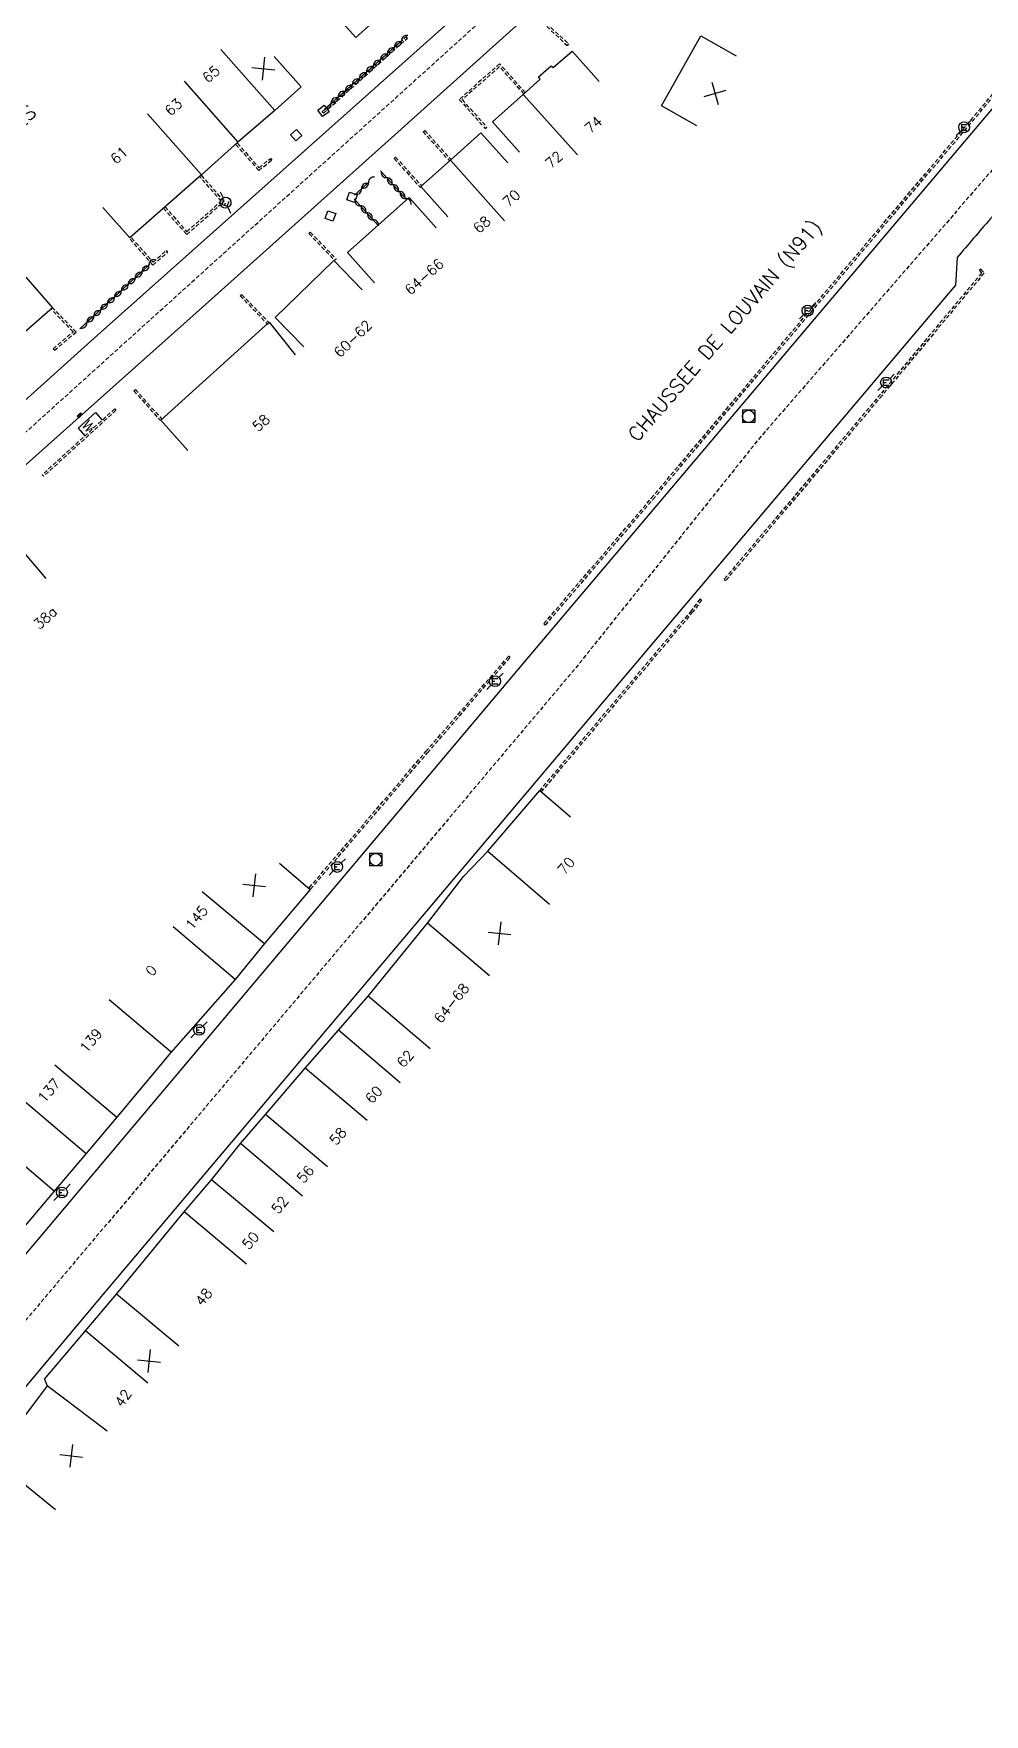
# Model space of a CAD drawing. Header units: millimetres. Extents: x 184999 to 186001, y 128999 to 130000.
# Drawn here: x 185673.7 to 185790.6, y 129186.1 to 129392.8 of the extents above; entities that cross this region are included whole.
import ezdxf
from ezdxf.enums import TextEntityAlignment as Align

# ---------------------------------------------------------------- set-up
doc = ezdxf.new("R2010")
doc.units = ezdxf.units.MM
doc.linetypes.add('DASHED', pattern=[0.75, 0.5, -0.25])
doc.layers.get('0').update_dxf_attribs({"linetype": 'CONTINUOUS'})
for name, color, linetype in [('W0001', 6, 'DASHED'), ('W0008', 7, 'CONTINUOUS'), ('W0100', 7, 'CONTINUOUS'), ('W0112', 1, 'DASHED'), ('W0310', 3, 'CONTINUOUS'), ('W0400', 7, 'CONTINUOUS'), ('W0420', 7, 'CONTINUOUS'), ('W0471', 7, 'CONTINUOUS'), ('W0984', 7, 'CONTINUOUS'), ('W0989', 7, 'CONTINUOUS'), ('W0991', 7, 'CONTINUOUS'), ('W1102', 7, 'CONTINUOUS')]:
    doc.layers.add(name, color=color, linetype=linetype)
doc.styles.get("Standard").update_dxf_attribs({"font": 'romans.shx', "width": 0.85})

# ---------------------------------------------------------------- blocks, each defined once
blk = doc.blocks.new('T471')
for p, q in [((-0.333334, 0.333334), (-0.333334, -0.333334)), ((-0.333334, 0.333334), (0.333334, 0.333334)), ((-0.333334, 0), (0, 0)), ((0.500001, 0.500001), (1.000002, 1.000002)), ((-0.500001, -0.500001), (-1.000002, -1.000002)), ((-0.333334, -0.333334), (0.333334, -0.333334))]:
    blk.add_line(p, q)
blk.add_ellipse((0, 0), major_axis=(0.471405, 0.471405), ratio=1, start_param=5.4977871438, end_param=11.780972451)
blk = doc.blocks.new('T420')
for p, q in [((0.75, 0.75), (-0.75, 0.75)), ((-0.75, 0.75), (-0.75, -0.75)), ((0.75, 0.75), (0.75, -0.75)), ((0.75, -0.75), (-0.75, -0.75))]:
    blk.add_line(p, q)
blk.add_ellipse((0, 0), major_axis=(-0.53, 0.53), ratio=1, start_param=3.926991, end_param=10.210176)
blk = doc.blocks.new('t112o')
at = {"color": 0, "linetype": 'Continuous'}
for p, q in [((-0.5, 0.5), (0.5, 0.5)), ((-0.5, -0.5), (-0.5, 0.5)), ((0.5, 0.5), (0.5, -0.5)), ((0.5, -0.5), (-0.5, -0.5))]:
    blk.add_line(p, q, dxfattribs=at)
blk = doc.blocks.new('T400')
for p, q in [((-0.15, 0.3), (0.15, 0.3)), ((-0.15, -0.25), (-0.15, 0.3)), ((-0.15, 0.15), (0.15, 0.15)), ((-0.15, 0), (0.15, 0)), ((0.15, 0.3), (0.15, -0.25)), ((-0.15, -0.15), (0.15, -0.15)), ((-0.15, -0.25), (-0.15, -0.3)), ((-0.15, -0.3), (0.15, -0.3)), ((0.15, -0.3), (0.15, -0.25))]:
    blk.add_line(p, q)
blk = doc.blocks.new('t991o')
at = {"color": 0, "linetype": 'Continuous'}
for p, q in [((-1, 1), (1, -1)), ((-1, -1), (1, 1))]:
    blk.add_line(p, q, dxfattribs=at)
blk = doc.blocks.new('t310o')
at = {"color": 0, "linetype": 'Continuous'}
for centre, start, end in [((-0.5, 0.38), 216.8699, 323.1304), ((0.5, -0.37), 36.8699, 143.1303)]:
    blk.add_arc(centre, 0.625, start, end, dxfattribs=at)

msp = doc.modelspace()

# ---------------------------------------------------------------- linework, layer by layer
at = {"layer": 'W0001', "flags": 128}
for points in [[(185664.17, 129336.1), (185729.8, 129395.39), (185734.94, 129403.06), (185735.52, 129412.28), (185734.3, 129417.18), (185728.77, 129429.84), (185725.3, 129439.32), (185724.27, 129450.62), (185723.72, 129456.71)], [(185826.91, 129419.88), (185819.34, 129408.14), (185802.43, 129388.49), (185763, 129343.12), (185740.4, 129314.86), (185666.92, 129227.72), (185617.96, 129169.59), (185599.76, 129148.68), (185585.71, 129136.23), (185555.59, 129115.94)]]:
    msp.add_lwpolyline(points, dxfattribs=at)
at = {"layer": 'W0008', "flags": 128}
for points in [[(185580.02, 129139.95, 0.04), (185582.82, 129140.91, 0.0658), (185587.45, 129144.32, 0.0022), (185591.35, 129147.56, 0.0255), (185595.75, 129151.82, 0.0071), (185598.16, 129154.48, 0.0067), (185616.57, 129175.99), (185663.56, 129231.89), (185670.3, 129239.85), (185734.64, 129316.2), (185798.78, 129392.03), (185800.74, 129394.31, 0.0037), (185804.41, 129398.72, -0.0028), (185807.21, 129402.02), (185806.9, 129405.45, 0.0113), (185810.42, 129409.93, -0.0018), (185813.08, 129413.6, -0.0027), (185815.51, 129416.74, 0.0187), (185818.57, 129421.06, 0.003388), (185820.75, 129424.56, 0.003388)], [(185832.57, 129415.59), (185831.46, 129414.26), (185831.62, 129410.98), (185813.36, 129389.35), (185810.07, 129388.89), (185808.26, 129387.17, 0.0046), (185806.04, 129384.99, 0.0001), (185799.35, 129378.57, 0.0187), (185791.36, 129370.04, 0.0038), (185787.29, 129365.29), (185787.1, 129361.88), (185746.16, 129313.51), (185682.41, 129238.03), (185670.28, 129223.55), (185641.47, 129189.48), (185619.35, 129163.2, 0.1501), (185618.14, 129160.4, 0.1732), (185618.73, 129157.78, 0.0928), (185620.42, 129156.29), (185622.79, 129154.69)]]:
    msp.add_lwpolyline(points, format="xyb", dxfattribs=at)
for points in [[(185613.72, 129295.05), (185662.08, 129338.28), (185664.71, 129340.66), (185681.53, 129355.76), (185726.83, 129396.08)], [(185733.83, 129394.49), (185716.88, 129379.27), (185694.82, 129359.5), (185670.92, 129338.21)]]:
    msp.add_lwpolyline(points, dxfattribs=at)
at = {"layer": 'W0100'}
for p, q in [((185681.27, 129346.22), (185679.14, 129344.29)), ((185681.27, 129346.22), (185682.11, 129345.3)), ((185679.14, 129344.29), (185679.98, 129343.36))]:
    msp.add_line(p, q, dxfattribs=at)
at = {"layer": 'W0100', "flags": 128}
for points in [[(185718.14, 129403.4), (185721.48, 129399.68), (185713.3, 129392.35), (185709.96, 129396.07)], [(185755.25, 129381.49), (185750.9, 129383.95), (185755.76, 129392.56), (185760.11, 129390.1)], [(185703.33, 129383.39), (185706.58, 129386.28), (185703.26, 129390.02)], [(185733.46, 129378.25), (185730.14, 129381.99), (185733.89, 129385.34), (185735.98, 129387.25), (185735.8, 129387.5), (185737.36, 129388.88), (185737.59, 129388.66), (185739.93, 129390.68), (185743.25, 129386.94)], [(185703.33, 129383.39), (185698.79, 129379.47), (185694.3, 129375.46), (185685.49, 129367.7), (185682.19, 129371.46)], [(185724.64, 129370.31), (185721.3, 129374.04), (185724.94, 129377.27), (185728.7, 129380.65), (185732.03, 129376.93)], [(185715.6, 129362.18), (185712.28, 129365.92), (185719.87, 129372.67), (185723.19, 129368.93)], [(185706.89, 129354.31), (185703.4, 129357.9), (185710.62, 129364.91), (185714.1, 129361.33)], [(185672.69, 129362.86), (185676, 129359.12), (185670.67, 129354.42), (185665.38, 129349.76), (185665.29, 129349.64), (185660.32, 129345.28), (185660.23, 129345.19), (185655.01, 129340.52), (185645.19, 129331.97), (185645.02, 129331.81), (185640.59, 129327.84), (185640.42, 129327.7), (185636.11, 129323.88), (185631.32, 129319.61), (185631.27, 129319.65), (185627.09, 129316.09), (185623.97, 129319.51), (185621.46, 129317.23), (185615.88, 129311.84), (185618.51, 129309.11), (185608.16, 129299.11), (185603.41, 129303.45)], [(185692.65, 129341.54), (185689.33, 129345.27), (185702.66, 129357.34), (185705.85, 129353.31)], [(185675.22, 129325.81), (185671.97, 129329.61), (185666.84, 129324.98), (185664.65, 129323.04), (185659.36, 129318.23), (185648.73, 129309.15), (185648.86, 129309), (185644.64, 129305.42), (185634.98, 129296.37), (185638.33, 129292.65)], [(185675.02, 129227.35), (185680.05, 129233.26), (185683.88, 129237.8), (185692.18, 129247.9), (185695.53, 129251.87), (185699.13, 129256.33), (185702.21, 129259.9), (185707.09, 129265.6), (185711.16, 129270.25), (185714.83, 129274.45), (185722.12, 129283.43), (185726.57, 129289.15), (185729.54, 129292.26), (185735.94, 129299.75), (185739.74, 129296.5)], [(185703.9, 129290.81), (185707.71, 129287.57), (185702.09, 129280.9), (185698.46, 129276.5), (185690.56, 129267.51), (185683.92, 129259.55), (185680.12, 129255.1), (185676.19, 129250.46), (185669.29, 129242.35), (185665.48, 129245.59)], [(185675.02, 129227.35), (185675.33, 129226.51), (185668.6, 129217.59), (185667.76, 129218.25), (185667.47, 129217.87), (185662.42, 129211.64), (185659.47, 129207.93), (185655.56, 129203.21), (185651.78, 129198.53), (185648.03, 129193.83), (185644.24, 129189.09), (185640.46, 129184.37), (185636.69, 129179.68), (185632.76, 129174.74), (185628.1, 129169.12), (185623.44, 129163.57), (185619.92, 129159.39), (185623.8, 129156.23)]]:
    msp.add_lwpolyline(points, dxfattribs=at)
at = {"layer": 'W0112'}
for p, q in [((185736.2, 129394.59), (185739.48, 129391.58)), ((185736.24, 129394.21), (185739.31, 129391.39)), ((185769.09, 129358.7), (185798.61, 129393.61)), ((185769.28, 129358.54), (185798.8, 129393.44)), ((185709.18, 129383.22), (185719.5, 129392.47)), ((185709.34, 129383.03), (185719.67, 129392.28)), ((185719.67, 129392.28), (185719.5, 129392.47)), ((185739.48, 129391.58), (185739.31, 129391.39)), ((185731, 129389.12), (185726.04, 129384.74)), ((185730.98, 129388.77), (185726.39, 129384.72)), ((185733.98, 129385.42), (185730.98, 129388.77)), ((185734.16, 129385.58), (185731, 129389.12)), ((185709.34, 129383.03), (185709.18, 129383.22)), ((185726.04, 129384.74), (185729.23, 129381.17)), ((185726.39, 129384.72), (185729.42, 129381.34)), ((185721.59, 129380.76), (185721.78, 129380.93)), ((185721.78, 129380.93), (185725.02, 129377.34)), ((185729.23, 129381.17), (185729.42, 129381.34)), ((185698.55, 129379.2), (185701.37, 129376)), ((185698.73, 129379.36), (185701.4, 129376.34)), ((185721.59, 129380.76), (185724.83, 129377.18)), ((185701.37, 129376), (185702.97, 129377.28)), ((185701.4, 129376.34), (185702.81, 129377.48)), ((185702.81, 129377.48), (185702.97, 129377.28)), ((185718.2, 129377.65), (185718.01, 129377.48)), ((185718.01, 129377.48), (185721.25, 129373.91)), ((185718.2, 129377.65), (185721.43, 129374.08)), ((185724.83, 129377.18), (185724.83, 129377.18)), ((185696.75, 129372.23), (185694.09, 129375.28)), ((185697.11, 129372.21), (185694.28, 129375.44)), ((185721.43, 129374.08), (185721.25, 129373.91)), ((185689.65, 129371.36), (185692.51, 129368.11)), ((185689.83, 129371.53), (185692.53, 129368.47)), ((185692.51, 129368.11), (185697.11, 129372.21)), ((185692.53, 129368.47), (185696.75, 129372.23)), ((185685.54, 129367.55), (185688.34, 129364.37)), ((185685.72, 129367.71), (185688.36, 129364.73)), ((185707.53, 129368.23), (185707.7, 129368.41)), ((185707.53, 129368.23), (185710.69, 129364.98)), ((185707.7, 129368.41), (185710.87, 129365.15)), ((185688.34, 129364.37), (185690.15, 129365.95)), ((185688.36, 129364.73), (185689.98, 129366.14)), ((185689.98, 129366.14), (185690.15, 129365.95)), ((185710.69, 129364.98), (185710.87, 129365.15)), ((185790.3, 129363.39), (185777.87, 129348.49)), ((185790.62, 129363.39), (185778.06, 129348.33)), ((185790.22, 129363.88), (185790.03, 129363.72)), ((185790.03, 129363.72), (185790.3, 129363.39)), ((185790.22, 129363.88), (185790.62, 129363.39)), ((185699.08, 129360.57), (185699.26, 129360.75)), ((185699.08, 129360.57), (185702.52, 129357.04)), ((185699.26, 129360.75), (185702.7, 129357.21)), ((185678.52, 129356.15), (185675.82, 129358.95)), ((185678.88, 129356.13), (185676, 129359.12)), ((185749.66, 129335.68), (185769.09, 129358.7)), ((185749.85, 129335.52), (185769.28, 129358.54)), ((185676.07, 129354.07), (185678.52, 129356.15)), ((185676.24, 129353.88), (185678.88, 129356.13)), ((185676.24, 129353.88), (185676.07, 129354.07)), ((185686.01, 129348.89), (185686.19, 129349.06)), ((185686.01, 129348.89), (185689.27, 129345.23)), ((185686.19, 129349.06), (185689.46, 129345.39)), ((185777.87, 129348.49), (185758.62, 129325.71)), ((185778.06, 129348.33), (185758.81, 129325.55)), ((185683.64, 129346.69), (185674.72, 129338.57)), ((185683.8, 129346.5), (185674.89, 129338.39)), ((185683.64, 129346.69), (185683.8, 129346.5)), ((185674.72, 129338.57), (185674.89, 129338.39)), ((185736.44, 129320.26), (185749.66, 129335.68)), ((185736.63, 129320.09), (185749.85, 129335.52)), ((185758.61, 129325.71), (185758.8, 129325.57)), ((185755.66, 129323.31), (185754.59, 129321.87)), ((185755.87, 129323.16), (185754.79, 129321.72)), ((185755.69, 129323.32), (185755.83, 129323.15)), ((185754.59, 129321.87), (185735.97, 129299.8)), ((185754.78, 129321.71), (185736.16, 129299.64)), ((185736.42, 129320.23), (185736.62, 129320.06)), ((185721.92, 129304.53), (185732.11, 129316.28)), ((185722.11, 129304.37), (185732.3, 129316.11)), ((185732.11, 129316.29), (185732.28, 129316.14)), ((185707.56, 129287.78), (185721.92, 129304.53)), ((185707.75, 129287.61), (185722.11, 129304.37))]:
    msp.add_line(p, q, dxfattribs=at)
at = {"layer": 'W0310'}
for p, q in [((185709.42, 129383.52), (185719.09, 129392.07)), ((185716.33, 129375.97), (185719.57, 129372.39)), ((185714.96, 129374.59), (185713.14, 129372.98)), ((185713.1, 129372.5), (185716.06, 129369.22)), ((185679.37, 129356.51), (185687.98, 129364.46))]:
    msp.add_line(p, q, dxfattribs=at)
at = {"layer": 'W1102'}
for p, q in [((185696.69, 129390.87), (185703.33, 129383.39)), ((185692.18, 129386.97), (185698.79, 129379.47)), ((185740.58, 129377.91), (185733.89, 129385.34)), ((185687.69, 129382.97), (185694.3, 129375.46)), ((185731.61, 129369.82), (185724.94, 129377.27)), ((185729.54, 129292.26), (185737.14, 129285.76)), ((185694.41, 129287.31), (185702.09, 129280.9)), ((185698.46, 129276.5), (185690.84, 129282.99)), ((185729.75, 129276.96), (185722.12, 129283.43)), ((185690.58, 129267.54), (185682.96, 129274.01)), ((185722.46, 129267.98), (185714.83, 129274.45)), ((185718.78, 129263.78), (185711.16, 129270.25)), ((185676.27, 129265.99), (185683.92, 129259.55)), ((185714.72, 129259.13), (185707.09, 129265.6)), ((185672.5, 129261.58), (185680.12, 129255.1)), ((185709.84, 129253.43), (185702.21, 129259.9)), ((185676.19, 129250.46), (185668.57, 129256.93)), ((185706.75, 129249.86), (185699.13, 129256.33)), ((185703.2, 129245.45), (185695.53, 129251.87)), ((185699.85, 129241.48), (185692.18, 129247.9)), ((185691.55, 129231.39), (185683.88, 129237.8)), ((185687.72, 129226.84), (185680.05, 129233.26)), ((185682.7, 129220.93), (185675.33, 129226.51)), ((185676.36, 129211.28), (185668.6, 129217.59))]:
    msp.add_line(p, q, dxfattribs=at)

# ---------------------------------------------------------------- block references
at = {"layer": 'W0112'}
for p, rotation in [((185709.32, 129383.33), 36.43985640698151), ((185705.96, 129380.34), 42.42375048746666), ((185712.84, 129372.71), 70.7052), ((185710.19, 129370.42), 70.7052)]:
    msp.add_blockref('t112o', p, dxfattribs=dict(at, rotation=rotation))
at = {"layer": 'W0310'}
for p, rotation in [((185717.21, 129390.4), 41.48930619097601), ((185718.07, 129391.17), 41.48930619097601), ((185718.94, 129391.93), 41.48930619097601), ((185715.48, 129388.87), 41.48930619097601), ((185716.34, 129389.64), 41.48930619097601), ((185712.88, 129386.58), 41.48930619097601), ((185713.75, 129387.34), 41.48930619097601), ((185714.61, 129388.11), 41.48930619097601), ((185710.29, 129384.28), 41.48930619097601), ((185711.15, 129385.05), 41.48930619097601), ((185712.02, 129385.81), 41.48930619097601), ((185714.87, 129374.51), 221.5374286055283), ((185717.11, 129375.11), 312.1417910373677), ((185717.88, 129374.25), 312.1417910373677), ((185714.01, 129373.75), 221.5374286055283), ((185718.66, 129373.4), 312.1417910373677), ((185719.43, 129372.54), 312.1417910373677), ((185713.87, 129371.64), 312.1418542575147), ((185714.65, 129370.78), 312.1418542575147), ((185715.42, 129369.93), 312.1418542575147), ((185687.01, 129363.56), 42.72179828670534), ((185687.86, 129364.34), 42.72179828670534), ((185685.31, 129361.99), 42.72179828670534), ((185686.16, 129362.77), 42.72179828670534), ((185682.77, 129359.64), 42.72179828670534), ((185683.62, 129360.42), 42.72179828670534), ((185684.46, 129361.21), 42.72179828670534), ((185681.07, 129358.07), 42.72179828670534), ((185681.92, 129358.86), 42.72179828670534), ((185680.22, 129357.29), 42.72179828670534)]:
    msp.add_blockref('t310o', p, dxfattribs=dict(at, rotation=rotation))
at = {"layer": 'W0400', "rotation": 133.6025553115095}
msp.add_blockref('T400', (185679.33, 129345.88), dxfattribs=at)
at = {"layer": 'W0420'}
for p in [(185761.63, 129345.75), (185715.75, 129291.24)]:
    msp.add_blockref('T420', p, dxfattribs=at)
at = {"layer": 'W0471'}
for p in [(185788.15, 129381.31), (185768.9, 129358.76), (185778.54, 129349.93), (185730.43, 129313.18), (185711.02, 129290.34), (185694.02, 129270.3), (185677.15, 129250.3)]:
    msp.add_blockref('T471', p, dxfattribs=at)
at = {"layer": 'W0471', "rotation": 70.7052}
msp.add_blockref('T471', (185697.28, 129372.04), dxfattribs=at)
at = {"layer": 'W0991'}
for p, rotation in [((185701.92, 129388.51), 309.3840614708571), ((185757.51, 129385.49), 330.9581619329762), ((185700.8, 129288.07), 308.9706023533523), ((185730.98, 129282.17), 308.9706023533523), ((185687.87, 129229.56), 308.9706023533523), ((185678.28, 129217.9), 308.9706023533523)]:
    msp.add_blockref('t991o', p, dxfattribs=dict(at, rotation=rotation))

# ---------------------------------------------------------------- texts
at = {"layer": 'W0984'}
msp.add_text('W', height=1.25, rotation=309.2623, dxfattribs=at).set_placement((185680.41, 129344.52), align=Align.MIDDLE)
at = {"layer": 'W0989'}
for s, rotation, p in [('AVENUE ARTHUR PROCES', 42.3227, (185662.64, 129373.64)), ('CHAUSSEE DE LOUVAIN (N91)', 49.3281, (185758.77, 129356.24))]:
    msp.add_text(s, height=1.75, rotation=rotation, dxfattribs=at).set_placement(p, align=Align.MIDDLE)
at = {"layer": 'W0991'}
for s, rotation, p in [('65', 40.8323, (185695.5, 129387.86)), ('63', 41.7514, (185690.88, 129383.8)), ('74', 41.4478, (185742.54, 129381.64)), ('61', 41.3682, (185684.18, 129377.87)), ('72', 41.7972, (185737.68, 129377.33)), ('70', 41.9583, (185732.45, 129372.59)), ('68', 41.6602, (185728.82, 129369.35)), ('64-66', 41.6203, (185721.72, 129362.94)), ('60-62', 44.1984, (185712.94, 129355.31)), ('58', 42.1424, (185701.65, 129344.96)), ('38a', 42.0462, (185675.1, 129320.98)), ('70', 49.449, (185739.2, 129290.48)), ('145', 50.494, (185693.72, 129284.11)), ('0', 48.7058, (185688.12, 129277.61)), ('64-68', 50.9534, (185725.08, 129273.58)), ('139', 50.2205, (185680.71, 129268.98)), ('62', 48.7777, (185719.39, 129266.75)), ('137', 49.5265, (185675.55, 129262.84)), ('60', 48.8406, (185715.52, 129262.33)), ('58', 49.4082, (185711.11, 129257.22)), ('56', 49.1757, (185707.1, 129252.56)), ('52', 51.1434, (185703.95, 129248.77)), ('50', 49.8412, (185700.35, 129244.4)), ('48', 50.5755, (185694.59, 129237.45)), ('42', 55.027, (185684.66, 129225.01))]:
    msp.add_text(s, height=1.25, rotation=rotation, dxfattribs=at).set_placement(p, align=Align.MIDDLE)

doc.saveas('drawing.dxf')
